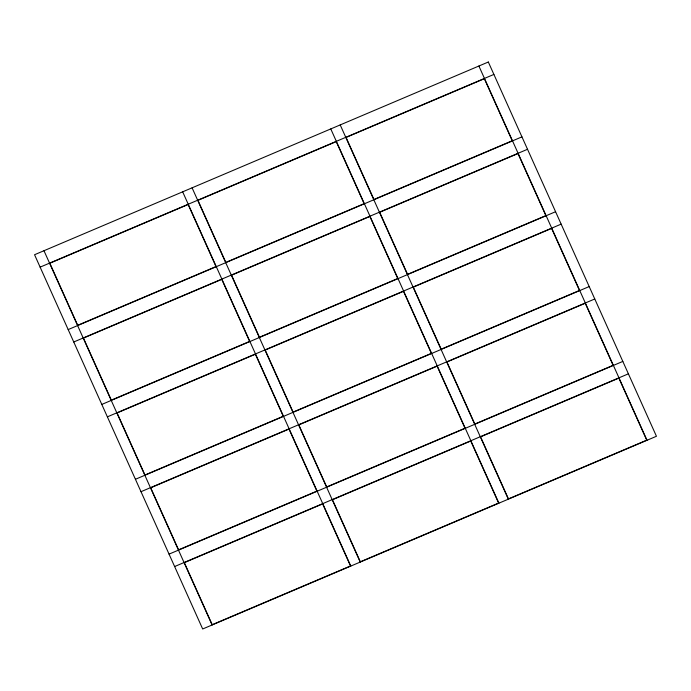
<?xml version="1.0" encoding="UTF-8"?>
<svg xmlns="http://www.w3.org/2000/svg" width="691" height="691" viewBox="0 0 691 691"><rect width="100%" height="100%" fill="white"/><g stroke="black" fill="none" stroke-linecap="round" stroke-linejoin="round"><path stroke-width="1.04" d="M40.121 267.141L493.892 74.429M68.176 329.581L521.947 136.87M73.756 341.993L527.518 149.282M101.802 404.434L555.573 211.722M107.381 416.837L561.144 224.134M135.427 479.278L589.198 286.566M141.007 491.69L594.77 298.978M169.053 554.13L622.824 361.419M174.633 566.542L628.395 373.831M478.889 66.025L647.018 440.271M340.205 124.924L508.334 499.17M330.773 128.923L498.911 503.178M192.089 187.822L360.227 562.077M182.666 191.83L350.795 566.076M43.982 250.729L212.111 624.975M488.321 62.017L34.55 254.729L202.679 628.983L656.45 436.271L488.321 62.017M188.133 204.519L49.838 263.245L77.712 325.297L216.007 266.571L188.133 204.519M336.241 141.612L197.954 200.347L225.827 262.399L364.122 203.664L336.241 141.612M484.356 78.714L346.061 137.44L373.943 199.492L512.23 140.765L484.356 78.714M221.759 279.363L83.464 338.098L111.337 400.149L249.632 341.414L221.759 279.363M369.866 216.464L231.58 275.199L259.453 337.243L397.748 278.516L369.866 216.464M517.982 153.566L379.687 212.292L407.569 274.344L545.855 215.618L517.982 153.566M255.385 354.215L117.09 412.95L144.963 475.002L283.258 416.267L255.385 354.215M403.492 291.317L265.206 350.043L293.079 412.095L431.374 353.369L403.492 291.317M551.608 228.41L413.313 287.145L441.195 349.197L579.481 290.462L551.608 228.41M289.011 429.068L150.716 487.794L178.589 549.846L316.884 491.12L289.011 429.068M437.118 366.161L298.832 424.896L326.705 486.948L465 428.213L437.118 366.161M585.234 303.263L446.947 361.989L474.821 424.041L613.116 365.314L585.234 303.263M322.637 503.912L184.342 562.647L212.215 624.699L350.51 565.964L322.637 503.912M470.744 441.013L332.457 499.74L360.331 561.792L498.626 503.065L470.744 441.013M618.86 378.115L480.573 436.842L508.446 498.893L646.741 440.158L618.86 378.115"/></g></svg>
